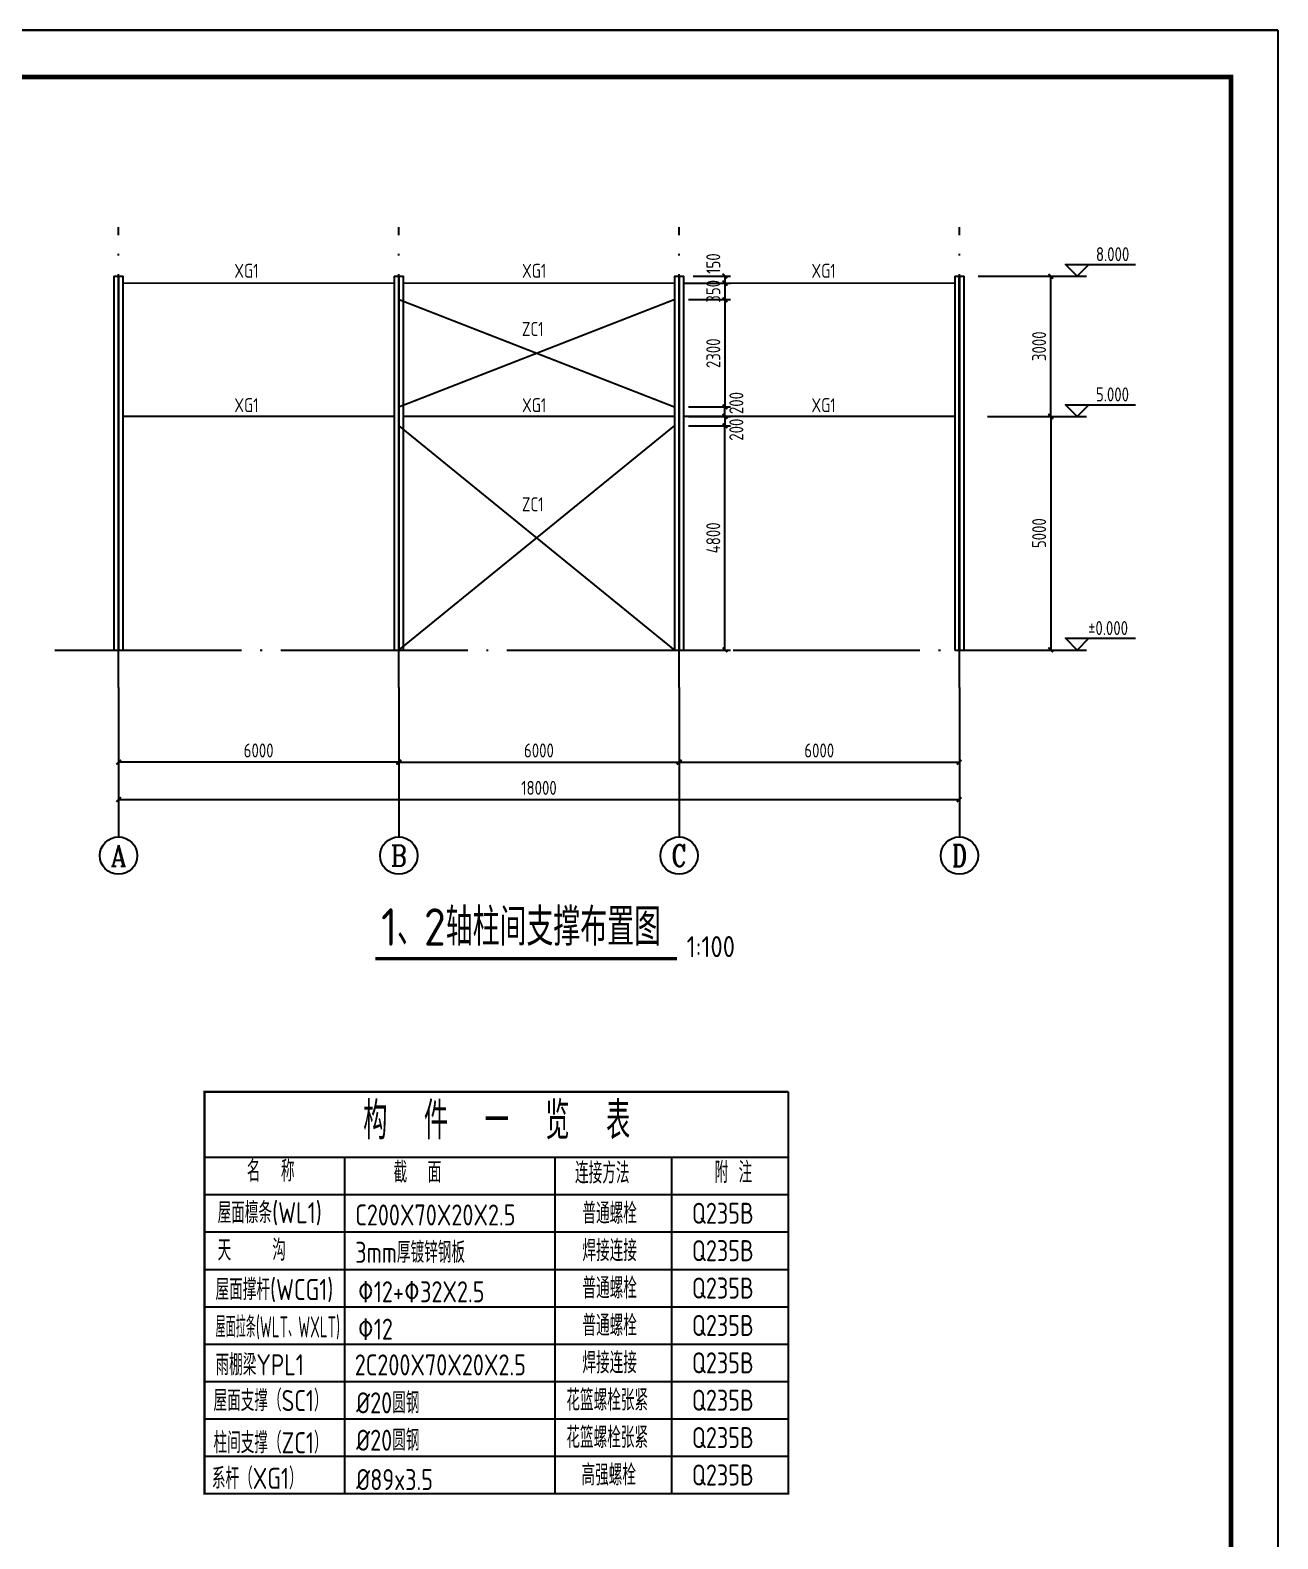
# Model space of a CAD drawing. Header units: millimetres. Extents: x 865974 to 875117, y 41124 to 44891.
# Drawn here: x 868441.4 to 868708.5, y 41394.8 to 41717.6 of the extents above; entities that cross this region are included whole.
import ezdxf
from ezdxf.enums import TextEntityAlignment as Align

# ---------------------------------------------------------------- set-up
doc = ezdxf.new("R2010")
doc.units = ezdxf.units.MM
doc.header["$LTSCALE"] = 1000
doc.header["$MEASUREMENT"] = 0
doc.linetypes.add('DOTE', pattern=[2.42, 2, -0.2, 0.02, -0.2])
for name, color, linetype in [('1530', 253, 'Continuous'), ('1534', 7, 'Continuous'), ('AXIS', 3, 'Continuous'), ('AXIS_TEXT', 7, 'Continuous'), ('DIM', 7, 'Continuous'), ('DOTE', 1, 'DOTE'), ('M_Prof', 2, 'Continuous'), ('NUM', 7, 'Continuous'), ('支撑', 6, 'Continuous'), ('构件表__表格和文字', 7, 'Continuous'), ('柱集中标注', 2, 'Continuous'), ('标注', 7, 'Continuous')]:
    doc.layers.add(name, color=color, linetype=linetype)
doc.styles.add('_TCH_AXIS', font='COMPLEX', dxfattribs={"bigfont": 'GBCBIG'})
doc.styles.add('COMPLEX', font='COMPLEX')
doc.styles.add('GBHZ', font='gbenor.shx', dxfattribs={"width": 0.9, "bigfont": 'gbcbig.shx'})
doc.dimstyles.new('Y100', dxfattribs={"dimscale": 0, "dimtxt": 3, "dimasz": 0.01, "dimexe": 1.2, "dimexo": 2, "dimgap": 1, "dimtad": 1, "dimdec": 0, "dimlfac": 100, "dimzin": 0, "dimdsep": 46, "dimtxsty": 'GBHZ', "dimblk": 'DX', "dimcen": 0.09, "dimdle": 1, "dimclrd": 7, "dimclre": 7, "dimclrt": 7, "dimadec": 0, "dimazin": 0, "dimtfac": 1, "dimtdec": 0, "dimtix": 1, "dimtmove": 2, "dimatfit": 3, "dimldrblk": 'DX', "dimfxl": 0, "dimtolj": 1, "dimtzin": 0, "dimarcsym": 0})

# ---------------------------------------------------------------- blocks, each defined once
blk = doc.blocks.new('_AXISO')
blk.add_circle((0, 0), 0.5)
at = {"layer": 'AXIS_TEXT', "style": 'COMPLEX', "width": 1.041667}
blk.add_attdef('A', text='', height=0.56, dxfattribs=at).set_placement((-0.25, -0.28), (0.25, -0.28), align=Align.FIT)
blk = doc.blocks.new('DX')
at = {"color": 0, "linetype": 'ByBlock', "const_width": 40}
blk.add_lwpolyline([(-54, -51), (46, 49)], dxfattribs=at)
blk = doc.blocks.new('*D281')
at = {"layer": 'Defpoints', "color": 0, "transparency": 16777216}
for p in [(868520.34, 41576.97), (868580.34, 41576.97), (868580.34, 41560.97)]:
    blk.add_point(p, dxfattribs=at)
at = {"layer": '标注', "color": 7, "lineweight": -2, "transparency": 16777216}
for p, q in [((868520.34, 41574.97), (868520.34, 41559.77)), ((868580.34, 41574.97), (868580.34, 41559.77)), ((868520.35, 41560.97), (868580.33, 41560.97))]:
    blk.add_line(p, q, dxfattribs=at)
at = {"layer": '标注', "color": 7, "lineweight": -2, "transparency": 16777216, "xscale": 0.01, "yscale": 0.01, "zscale": 0.01, "rotation": 180}
blk.add_blockref('DX', (868520.34, 41560.97), dxfattribs=at)
at = {"layer": '标注', "color": 7, "lineweight": -2, "transparency": 16777216, "xscale": 0.01, "yscale": 0.01, "zscale": 0.01}
blk.add_blockref('DX', (868580.34, 41560.97), dxfattribs=at)
at = {"layer": '标注', "color": 7, "transparency": 16777216, "insert": (868550.34, 41563.47), "char_height": 3, "attachment_point": 5, "style": 'GBHZ'}
blk.add_mtext('\\A1;6000', dxfattribs=at)
blk = doc.blocks.new('*D282')
at = {"layer": 'Defpoints', "color": 0, "transparency": 16777216}
for p in [(868581.34, 41664.97), (868579.34, 41663.47), (868590.16, 41663.47)]:
    blk.add_point(p, dxfattribs=at)
at = {"layer": 'DIM', "color": 7, "lineweight": -2, "transparency": 16777216}
for p, q in [((868583.34, 41664.97), (868591.36, 41664.97)), ((868590.16, 41664.98), (868590.16, 41664.99)), ((868590.16, 41664.97), (868590.16, 41663.47)), ((868581.34, 41663.47), (868591.36, 41663.47)), ((868590.16, 41663.46), (868590.16, 41663.45))]:
    blk.add_line(p, q, dxfattribs=at)
at = {"layer": 'DIM', "color": 7, "lineweight": -2, "transparency": 16777216, "xscale": 0.01, "yscale": 0.01, "zscale": 0.01}
for p, rotation in [((868590.16, 41664.97), 270), ((868590.16, 41663.47), 90)]:
    blk.add_blockref('DX', p, dxfattribs=dict(at, rotation=rotation))
at = {"layer": 'DIM', "color": 7, "transparency": 16777216, "insert": (868587.66, 41667.65), "char_height": 3, "attachment_point": 5, "rotation": 90, "style": 'GBHZ'}
blk.add_mtext('\\A1;150', dxfattribs=at)
blk = doc.blocks.new('*D283')
at = {"layer": 'Defpoints', "color": 0, "transparency": 16777216}
for p in [(868644.37, 41634.97), (868642.37, 41584.97), (868659.91, 41584.97)]:
    blk.add_point(p, dxfattribs=at)
at = {"layer": 'DIM', "color": 7, "lineweight": -2, "transparency": 16777216}
for p, q in [((868646.37, 41634.97), (868661.11, 41634.97)), ((868659.91, 41634.96), (868659.91, 41584.98)), ((868644.37, 41584.97), (868661.11, 41584.97))]:
    blk.add_line(p, q, dxfattribs=at)
at = {"layer": 'DIM', "color": 7, "lineweight": -2, "transparency": 16777216, "xscale": 0.01, "yscale": 0.01, "zscale": 0.01}
for p, rotation in [((868659.91, 41634.97), 90), ((868659.91, 41584.97), 270)]:
    blk.add_blockref('DX', p, dxfattribs=dict(at, rotation=rotation))
at = {"layer": 'DIM', "color": 7, "transparency": 16777216, "insert": (868657.41, 41609.97), "char_height": 3, "attachment_point": 5, "rotation": 90, "style": 'GBHZ'}
blk.add_mtext('\\A1;5000', dxfattribs=at)
blk = doc.blocks.new('*D284')
at = {"layer": 'Defpoints', "color": 0, "transparency": 16777216}
for p in [(868581.34, 41663.47), (868580.34, 41659.97), (868590.16, 41659.97)]:
    blk.add_point(p, dxfattribs=at)
at = {"layer": 'DIM', "color": 7, "lineweight": -2, "transparency": 16777216}
for p, q in [((868583.34, 41663.47), (868591.36, 41663.47)), ((868590.16, 41663.48), (868590.16, 41663.49)), ((868590.16, 41663.47), (868590.16, 41659.97)), ((868582.34, 41659.97), (868591.36, 41659.97)), ((868590.16, 41659.96), (868590.16, 41659.95))]:
    blk.add_line(p, q, dxfattribs=at)
at = {"layer": 'DIM', "color": 7, "lineweight": -2, "transparency": 16777216, "xscale": 0.01, "yscale": 0.01, "zscale": 0.01}
for p, rotation in [((868590.16, 41663.47), 270), ((868590.16, 41659.97), 90)]:
    blk.add_blockref('DX', p, dxfattribs=dict(at, rotation=rotation))
at = {"layer": 'DIM', "color": 7, "transparency": 16777216, "insert": (868587.66, 41661.72), "char_height": 3, "attachment_point": 5, "rotation": 90, "style": 'GBHZ'}
blk.add_mtext('\\A1;350', dxfattribs=at)
blk = doc.blocks.new('*D285')
at = {"layer": 'Defpoints', "color": 0, "transparency": 16777216}
for p in [(868580.34, 41659.97), (868580.34, 41636.97), (868590.16, 41636.97)]:
    blk.add_point(p, dxfattribs=at)
at = {"layer": 'DIM', "color": 7, "lineweight": -2, "transparency": 16777216}
for p, q in [((868582.34, 41659.97), (868591.36, 41659.97)), ((868590.16, 41659.96), (868590.16, 41636.98)), ((868582.34, 41636.97), (868591.36, 41636.97))]:
    blk.add_line(p, q, dxfattribs=at)
at = {"layer": 'DIM', "color": 7, "lineweight": -2, "transparency": 16777216, "xscale": 0.01, "yscale": 0.01, "zscale": 0.01}
for p, rotation in [((868590.16, 41659.97), 90), ((868590.16, 41636.97), 270)]:
    blk.add_blockref('DX', p, dxfattribs=dict(at, rotation=rotation))
at = {"layer": 'DIM', "color": 7, "transparency": 16777216, "insert": (868587.66, 41648.47), "char_height": 3, "attachment_point": 5, "rotation": 90, "style": 'GBHZ'}
blk.add_mtext('\\A1;2300', dxfattribs=at)
blk = doc.blocks.new('*D286')
at = {"layer": 'Defpoints', "color": 0, "transparency": 16777216}
for p in [(868460.34, 41576.97), (868520.34, 41576.97), (868460.34, 41560.97)]:
    blk.add_point(p, dxfattribs=at)
at = {"layer": '标注', "color": 7, "lineweight": -2, "transparency": 16777216}
for p, q in [((868460.34, 41574.97), (868460.34, 41559.77)), ((868520.34, 41574.97), (868520.34, 41559.77)), ((868520.33, 41560.97), (868460.35, 41560.97))]:
    blk.add_line(p, q, dxfattribs=at)
at = {"layer": '标注', "color": 7, "lineweight": -2, "transparency": 16777216, "xscale": 0.01, "yscale": 0.01, "zscale": 0.01, "rotation": 180}
blk.add_blockref('DX', (868460.34, 41560.97), dxfattribs=at)
at = {"layer": '标注', "color": 7, "lineweight": -2, "transparency": 16777216, "xscale": 0.01, "yscale": 0.01, "zscale": 0.01}
blk.add_blockref('DX', (868520.34, 41560.97), dxfattribs=at)
at = {"layer": '标注', "color": 7, "transparency": 16777216, "insert": (868490.34, 41563.47), "char_height": 3, "attachment_point": 5, "style": 'GBHZ'}
blk.add_mtext('\\A1;6000', dxfattribs=at)
blk = doc.blocks.new('*D287')
at = {"layer": 'Defpoints', "color": 0, "transparency": 16777216}
for p in [(868460.34, 41568.97), (868640.34, 41568.97), (868640.34, 41552.97)]:
    blk.add_point(p, dxfattribs=at)
at = {"layer": '标注', "color": 7, "lineweight": -2, "transparency": 16777216}
for p, q in [((868460.34, 41566.97), (868460.34, 41551.77)), ((868640.34, 41566.97), (868640.34, 41551.77)), ((868460.35, 41552.97), (868640.33, 41552.97))]:
    blk.add_line(p, q, dxfattribs=at)
at = {"layer": '标注', "color": 7, "lineweight": -2, "transparency": 16777216, "xscale": 0.01, "yscale": 0.01, "zscale": 0.01, "rotation": 180}
blk.add_blockref('DX', (868460.34, 41552.97), dxfattribs=at)
at = {"layer": '标注', "color": 7, "lineweight": -2, "transparency": 16777216, "xscale": 0.01, "yscale": 0.01, "zscale": 0.01}
blk.add_blockref('DX', (868640.34, 41552.97), dxfattribs=at)
at = {"layer": '标注', "color": 7, "transparency": 16777216, "insert": (868550.34, 41555.47), "char_height": 3, "attachment_point": 5, "style": 'GBHZ'}
blk.add_mtext('\\A1;18000', dxfattribs=at)
blk = doc.blocks.new('*D288')
at = {"layer": 'Defpoints', "color": 0, "transparency": 16777216}
for p in [(868642.37, 41664.97), (868659.91, 41664.97), (868644.37, 41634.97)]:
    blk.add_point(p, dxfattribs=at)
at = {"layer": 'DIM', "color": 7, "lineweight": -2, "transparency": 16777216}
for p, q in [((868644.37, 41664.97), (868661.11, 41664.97)), ((868659.91, 41634.98), (868659.91, 41664.96)), ((868646.37, 41634.97), (868661.11, 41634.97))]:
    blk.add_line(p, q, dxfattribs=at)
at = {"layer": 'DIM', "color": 7, "lineweight": -2, "transparency": 16777216, "xscale": 0.01, "yscale": 0.01, "zscale": 0.01}
for p, rotation in [((868659.91, 41664.97), 90), ((868659.91, 41634.97), 270)]:
    blk.add_blockref('DX', p, dxfattribs=dict(at, rotation=rotation))
at = {"layer": 'DIM', "color": 7, "transparency": 16777216, "insert": (868657.41, 41649.97), "char_height": 3, "attachment_point": 5, "rotation": 90, "style": 'GBHZ'}
blk.add_mtext('\\A1;3000', dxfattribs=at)
blk = doc.blocks.new('*D289')
at = {"layer": 'Defpoints', "color": 0, "transparency": 16777216}
for p in [(868580.34, 41576.97), (868640.34, 41576.97), (868640.34, 41560.97)]:
    blk.add_point(p, dxfattribs=at)
at = {"layer": '标注', "color": 7, "lineweight": -2, "transparency": 16777216}
for p, q in [((868580.34, 41574.97), (868580.34, 41559.77)), ((868640.34, 41574.97), (868640.34, 41559.77)), ((868580.35, 41560.97), (868640.33, 41560.97))]:
    blk.add_line(p, q, dxfattribs=at)
at = {"layer": '标注', "color": 7, "lineweight": -2, "transparency": 16777216, "xscale": 0.01, "yscale": 0.01, "zscale": 0.01, "rotation": 180}
blk.add_blockref('DX', (868580.34, 41560.97), dxfattribs=at)
at = {"layer": '标注', "color": 7, "lineweight": -2, "transparency": 16777216, "xscale": 0.01, "yscale": 0.01, "zscale": 0.01}
blk.add_blockref('DX', (868640.34, 41560.97), dxfattribs=at)
at = {"layer": '标注', "color": 7, "transparency": 16777216, "insert": (868610.34, 41563.47), "char_height": 3, "attachment_point": 5, "style": 'GBHZ'}
blk.add_mtext('\\A1;6000', dxfattribs=at)
blk = doc.blocks.new('*D290')
at = {"layer": 'Defpoints', "color": 0, "transparency": 16777216}
for p in [(868580.34, 41636.97), (868590.16, 41636.97), (868580.34, 41634.97)]:
    blk.add_point(p, dxfattribs=at)
at = {"layer": 'DIM', "color": 7, "lineweight": -2, "transparency": 16777216}
for p, q in [((868582.34, 41636.97), (868591.36, 41636.97)), ((868590.16, 41636.98), (868590.16, 41636.99)), ((868590.16, 41634.97), (868590.16, 41636.97)), ((868582.34, 41634.97), (868591.36, 41634.97)), ((868590.16, 41634.96), (868590.16, 41634.95))]:
    blk.add_line(p, q, dxfattribs=at)
at = {"layer": 'DIM', "color": 7, "lineweight": -2, "transparency": 16777216, "xscale": 0.01, "yscale": 0.01, "zscale": 0.01}
for p, rotation in [((868590.16, 41636.97), 270), ((868590.16, 41634.97), 90)]:
    blk.add_blockref('DX', p, dxfattribs=dict(at, rotation=rotation))
at = {"layer": 'DIM', "color": 7, "transparency": 16777216, "insert": (868592.6, 41637.82), "char_height": 3, "attachment_point": 5, "rotation": 90, "style": 'GBHZ'}
blk.add_mtext('\\A1;200', dxfattribs=at)
blk = doc.blocks.new('*D291')
at = {"layer": 'Defpoints', "color": 0, "transparency": 16777216}
for p in [(868580.34, 41632.97), (868590.16, 41632.97), (868580.34, 41584.97)]:
    blk.add_point(p, dxfattribs=at)
at = {"layer": 'DIM', "color": 7, "lineweight": -2, "transparency": 16777216}
for p, q in [((868582.34, 41632.97), (868591.36, 41632.97)), ((868590.16, 41584.98), (868590.16, 41632.96)), ((868582.34, 41584.97), (868591.36, 41584.97))]:
    blk.add_line(p, q, dxfattribs=at)
at = {"layer": 'DIM', "color": 7, "lineweight": -2, "transparency": 16777216, "xscale": 0.01, "yscale": 0.01, "zscale": 0.01}
for p, rotation in [((868590.16, 41632.97), 90), ((868590.16, 41584.97), 270)]:
    blk.add_blockref('DX', p, dxfattribs=dict(at, rotation=rotation))
at = {"layer": 'DIM', "color": 7, "transparency": 16777216, "insert": (868587.66, 41608.97), "char_height": 3, "attachment_point": 5, "rotation": 90, "style": 'GBHZ'}
blk.add_mtext('\\A1;4800', dxfattribs=at)
blk = doc.blocks.new('*D292')
at = {"layer": 'Defpoints', "color": 0, "transparency": 16777216}
for p in [(868580.34, 41634.97), (868580.34, 41632.97), (868590.16, 41632.97)]:
    blk.add_point(p, dxfattribs=at)
at = {"layer": 'DIM', "color": 7, "lineweight": -2, "transparency": 16777216}
for p, q in [((868582.34, 41634.97), (868591.36, 41634.97)), ((868582.34, 41632.97), (868591.36, 41632.97)), ((868590.16, 41634.98), (868590.16, 41634.99)), ((868590.16, 41634.97), (868590.16, 41632.97)), ((868590.16, 41632.96), (868590.16, 41632.95))]:
    blk.add_line(p, q, dxfattribs=at)
at = {"layer": 'DIM', "color": 7, "lineweight": -2, "transparency": 16777216, "xscale": 0.01, "yscale": 0.01, "zscale": 0.01}
for p, rotation in [((868590.16, 41634.97), 270), ((868590.16, 41632.97), 90)]:
    blk.add_blockref('DX', p, dxfattribs=dict(at, rotation=rotation))
at = {"layer": 'DIM', "color": 7, "transparency": 16777216, "insert": (868592.6, 41632.12), "char_height": 3, "attachment_point": 5, "rotation": 90, "style": 'GBHZ'}
blk.add_mtext('\\A1;200', dxfattribs=at)

msp = doc.modelspace()

# ---------------------------------------------------------------- linework, layer by layer
at = {"color": 0}
for p, q in [((868708.51, 41717.604), (867867.51, 41717.604)), ((867867.51, 41717.604), (868708.51, 41717.604)), ((868708.51, 41717.604), (868708.51, 41123.604))]:
    msp.add_line(p, q, dxfattribs=at)
at = {"color": 0, "const_width": 1}
msp.add_lwpolyline([(868698.51, 41133.604), (867892.51, 41133.604), (867892.51, 41707.604), (868698.51, 41707.604)], close=True, dxfattribs=at)
at = {"const_width": 0.667}
msp.add_lwpolyline([(868515.308, 41518.919), (868579.901, 41518.919)], dxfattribs=at)
at = {"layer": '1530'}
for p, q in [((868661.107, 41664.968), (868667.579, 41664.968)), ((868661.107, 41634.968), (868667.579, 41634.968)), ((868661.107, 41584.968), (868667.579, 41584.968))]:
    msp.add_line(p, q, dxfattribs=at)
at = {"layer": '1534'}
for points in [[(868668.079, 41667.468), (868665.579, 41664.968), (868663.079, 41667.468), (868678.013, 41667.468)], [(868668.079, 41637.468), (868665.579, 41634.968), (868663.079, 41637.468), (868678.013, 41637.468)], [(868668.079, 41587.468), (868665.579, 41584.968), (868663.079, 41587.468), (868678.013, 41587.468)]]:
    msp.add_lwpolyline(points, dxfattribs=at)
at = {"layer": 'AXIS'}
for p, q in [((868460.344, 41576.968), (868460.344, 41544.968)), ((868520.344, 41576.968), (868520.344, 41544.968)), ((868580.344, 41576.968), (868580.344, 41544.968)), ((868640.344, 41576.968), (868640.344, 41544.968))]:
    msp.add_line(p, q, dxfattribs=at)
at = {"layer": 'DOTE', "linetype": 'DOTE', "ltscale": 0.02}
for p, q in [((868460.344, 41576.968), (868460.344, 41675.416)), ((868520.344, 41576.968), (868520.344, 41675.416)), ((868580.344, 41576.968), (868580.344, 41675.416)), ((868640.344, 41576.968), (868640.344, 41675.416)), ((868446.688, 41584.968), (868662.7, 41584.968))]:
    msp.add_line(p, q, dxfattribs=at)
at = {"layer": 'M_Prof'}
for p, q in [((868459.344, 41664.968), (868459.344, 41584.968)), ((868459.344, 41664.968), (868461.344, 41664.968)), ((868460.254, 41664.968), (868460.254, 41584.968)), ((868460.434, 41584.968), (868460.434, 41664.968)), ((868461.344, 41584.968), (868461.344, 41664.968)), ((868519.344, 41664.968), (868519.344, 41584.968)), ((868519.344, 41664.968), (868521.344, 41664.968)), ((868520.254, 41664.968), (868520.254, 41584.968)), ((868520.434, 41584.968), (868520.434, 41664.968)), ((868521.344, 41584.968), (868521.344, 41664.968)), ((868579.344, 41664.968), (868579.344, 41584.968)), ((868579.344, 41664.968), (868581.344, 41664.968)), ((868580.254, 41664.968), (868580.254, 41584.968)), ((868580.434, 41584.968), (868580.434, 41664.968)), ((868581.344, 41584.968), (868581.344, 41664.968)), ((868639.344, 41664.968), (868639.344, 41584.968)), ((868639.344, 41664.968), (868641.344, 41664.968)), ((868640.254, 41664.968), (868640.254, 41584.968)), ((868640.434, 41584.968), (868640.434, 41664.968)), ((868641.344, 41584.968), (868641.344, 41664.968)), ((868459.344, 41584.968), (868461.344, 41584.968)), ((868519.344, 41584.968), (868521.344, 41584.968)), ((868579.344, 41584.968), (868581.344, 41584.968)), ((868639.344, 41584.968), (868641.344, 41584.968))]:
    msp.add_line(p, q, dxfattribs=at)
at = {"layer": '支撑', "color": 6, "linetype": 'ByBlock', "const_width": 0.4}
for points in [[(868461.344, 41663.468), (868519.344, 41663.468)], [(868579.344, 41663.468), (868521.344, 41663.468)], [(868581.344, 41663.468), (868639.344, 41663.468)], [(868579.344, 41636.968), (868520.344, 41659.968)], [(868520.344, 41636.968), (868579.344, 41659.968)], [(868461.344, 41634.968), (868519.344, 41634.968)], [(868579.344, 41634.968), (868521.344, 41634.968)], [(868581.344, 41634.968), (868639.344, 41634.968)], [(868520.344, 41584.968), (868579.344, 41632.968)], [(868579.344, 41584.968), (868520.344, 41632.968)]]:
    msp.add_lwpolyline(points, dxfattribs=at)
at = {"layer": '构件表__表格和文字'}
for p, q in [((868478.727, 41476.442), (868603.727, 41476.442)), ((868508.727, 41476.442), (868508.727, 41404.442)), ((868553.727, 41476.442), (868553.727, 41404.442)), ((868578.727, 41476.442), (868578.727, 41404.442)), ((868478.727, 41468.442), (868603.727, 41468.442)), ((868478.727, 41468.442), (868603.727, 41468.442)), ((868478.727, 41460.442), (868603.727, 41460.442)), ((868478.727, 41460.442), (868603.727, 41460.442)), ((868478.727, 41452.442), (868603.727, 41452.442)), ((868478.727, 41444.442), (868603.727, 41444.442)), ((868478.727, 41436.442), (868603.727, 41436.442)), ((868478.727, 41428.442), (868603.727, 41428.442)), ((868478.727, 41420.442), (868603.727, 41420.442)), ((868478.727, 41412.442), (868603.727, 41412.442)), ((868478.727, 41404.442), (868603.727, 41404.442)), ((868478.727, 41404.442), (868603.727, 41404.442)), ((868478.727, 41404.442), (868603.727, 41404.442)), ((868478.727, 41404.442), (868603.727, 41404.442)), ((868478.727, 41404.442), (868603.727, 41404.442)), ((868478.727, 41404.442), (868603.727, 41404.442)), ((868478.727, 41404.442), (868603.727, 41404.442)), ((868478.727, 41404.442), (868603.727, 41404.442))]:
    msp.add_line(p, q, dxfattribs=at)
at = {"layer": '构件表__表格和文字', "const_width": 0.48}
for points in [[(868603.727, 41476.442), (868603.727, 41404.442), (868478.727, 41404.442), (868478.727, 41490.442), (868603.727, 41490.442)], [(868603.727, 41404.442), (868603.727, 41490.442)]]:
    msp.add_lwpolyline(points, dxfattribs=at)

# ---------------------------------------------------------------- block references
at = {"layer": 'AXIS'}
ref = msp.add_blockref('_AXISO', (868460.344, 41540.968), dxfattribs=dict(at, xscale=8, yscale=8, zscale=8))
ref.add_attrib('A', 'A', dxfattribs={"layer": 'AXIS_TEXT', "height": 4.454, "style": '_TCH_AXIS', "width": 0.888889}).set_placement((868458.647, 41538.741), (868462.041, 41538.741), align=Align.FIT)
ref = msp.add_blockref('_AXISO', (868520.344, 41540.968), dxfattribs=dict(at, xscale=8, yscale=8, zscale=8))
ref.add_attrib('A', 'B', dxfattribs={"layer": 'AXIS_TEXT', "height": 4.454, "style": '_TCH_AXIS', "width": 0.941176}).set_placement((868518.647, 41538.741), (868522.041, 41538.741), align=Align.FIT)
ref = msp.add_blockref('_AXISO', (868580.344, 41540.968), dxfattribs=dict(at, xscale=8, yscale=8, zscale=8))
ref.add_attrib('A', 'C', dxfattribs={"layer": 'AXIS_TEXT', "height": 4.659, "style": '_TCH_AXIS', "width": 0.933333}).set_placement((868578.79, 41538.638), (868581.897, 41538.638), align=Align.FIT)
ref = msp.add_blockref('_AXISO', (868640.344, 41540.968), dxfattribs=dict(at, xscale=8, yscale=8, zscale=8))
ref.add_attrib('A', 'D', dxfattribs={"layer": 'AXIS_TEXT', "height": 4.659, "style": '_TCH_AXIS', "width": 0.823529}).set_placement((868638.79, 41538.638), (868641.897, 41538.638), align=Align.FIT)

# ---------------------------------------------------------------- texts
at = {"ltscale": 2, "style": 'GBHZ'}
msp.add_text('1:100', height=4.5, rotation=0.20444, dxfattribs=at).set_placement((868581.977, 41519.224))
at = {"layer": '1534', "style": 'GBHZ', "width": 0.9}
for s, p in [('8.000', (868669.572, 41668.168)), ('5.000', (868669.572, 41638.168)), ('%%P0.000', (868667.892, 41588.168))]:
    msp.add_text(s, height=3, dxfattribs=at).set_placement(p)
at = {"layer": 'NUM', "style": 'GBHZ'}
msp.add_text('1、2轴柱间支撑布置图', height=8, dxfattribs=at).set_placement((868516.563, 41521.692))
at = {"layer": '构件表__表格和文字', "style": 'GBHZ'}
for s, height, width, p in [('构  件  一  览  表', 8, 0.9, (868512.728, 41480.272)), ('名  称', 4.5, 0.9, (868487.806, 41471.227)), ('截  面', 4.5, 0.9, (868519.22, 41470.974)), ('连接方法', 4.5, 0.9, (868558.065, 41470.81)), ('附 注', 4.5, 0.9, (868587.964, 41470.932)), ('屋面檩条(WL1)', 4.5, 0.9, (868481.558, 41462.314)), ('普通螺栓', 4.5, 0.9, (868559.648, 41462.187)), ('C200X70X20X2.5', 4.5, 0.9, (868511.023, 41461.827)), ('Q235B', 4.5, 0.9, (868583.069, 41462.187)), ('天    沟', 4.5, 0.9, (868481.558, 41454.314)), ('3mm厚镀锌钢板', 4.5, 0.9, (868511.023, 41453.827)), ('焊接连接', 4.5, 0.9, (868559.648, 41454.187)), ('Q235B', 4.5, 0.9, (868583.069, 41454.187)), ('普通螺栓', 4.5, 0.9, (868559.648, 41446.187)), ('屋面撑杆(WCG1)', 4.5, 0.9, (868481.109, 41445.879)), ('%%13012+%%13032X2.5', 4.5, 0.9, (868511.522, 41445.392)), ('Q235B', 4.5, 0.9, (868583.069, 41446.187)), ('屋面拉条(WLT、WXLT)', 4.5, 0.6, (868481.109, 41437.879)), ('%%13012', 4.5, 0.9, (868511.522, 41437.392)), ('普通螺栓', 4.5, 0.9, (868559.648, 41438.187)), ('Q235B', 4.5, 0.9, (868583.069, 41438.187)), ('焊接连接', 4.5, 0.9, (868559.648, 41430.187)), ('雨棚梁YPL1', 4.5, 0.9, (868481.109, 41429.777)), ('2C200X70X20X2.5', 4.5, 0.9, (868510.908, 41429.742)), ('Q235B', 4.5, 0.9, (868583.069, 41430.187)), ('屋面支撑（SC1）', 4.5, 0.9, (868480.676, 41422.11)), ('%%C20圆钢', 4.5, 0.9, (868511.223, 41421.622)), ('花篮螺栓张紧', 4.5, 0.9, (868556.208, 41422.22)), ('Q235B', 4.5, 0.9, (868583.069, 41422.187)), ('花篮螺栓张紧', 4.5, 0.9, (868556.208, 41414.22)), ('柱间支撑（ZC1）', 4.5, 0.9, (868480.676, 41413.088)), ('%%C20圆钢', 4.5, 0.9, (868511.223, 41413.622)), ('Q235B', 4.5, 0.9, (868583.069, 41414.187)), ('系杆（XG1）', 4.5, 0.9, (868480.328, 41405.463)), ('%%C89x3.5', 4.5, 0.9, (868511.223, 41405.202)), ('高强螺栓', 4.5, 0.9, (868559.451, 41406.2)), ('Q235B', 4.5, 0.9, (868583.069, 41406.187))]:
    msp.add_text(s, height=height, dxfattribs=dict(at, width=width)).set_placement(p)
at = {"layer": '柱集中标注', "style": 'GBHZ', "width": 0.9}
for s, p in [('XG1', (868485.136, 41664.609)), ('XG1', (868546.723, 41664.609)), ('XG1', (868608.684, 41664.609)), ('ZC1', (868546.703, 41652.154)), ('XG1', (868485.136, 41635.859)), ('XG1', (868546.723, 41635.859)), ('XG1', (868608.684, 41635.859)), ('ZC1', (868546.703, 41614.641))]:
    msp.add_text(s, height=3, dxfattribs=at).set_placement(p)

# ---------------------------------------------------------------- dimensions: what is measured, and where the dimension line sits
at = {"layer": 'DIM'}
for base, p1, p2, angle, picture, middle in [((868590.159, 41663.468), (868581.344, 41664.968), (868579.344, 41663.468), 90, '*D282', (868587.659, 41667.652)), ((868590.159, 41636.968), (868580.344, 41634.968), (868580.344, 41636.968), 270, '*D290', (868592.599, 41637.819)), ((868590.159, 41632.968), (868580.344, 41634.968), (868580.344, 41632.968), 90, '*D292', (868592.599, 41632.117))]:
    dim = msp.add_linear_dim(base=base, p1=p1, p2=p2, angle=angle, dimstyle='Y100', override={"dimscale": 1}, dxfattribs=at)
    dim.commit()
    dim.dimension.update_dxf_attribs({"geometry": picture, "text_midpoint": middle, "dimtype": 160})
for base, p1, p2, angle, picture, middle in [((868590.159, 41659.968), (868581.344, 41663.468), (868580.344, 41659.968), 90, '*D284', (868587.659, 41661.718)), ((868659.907, 41664.968), (868644.367, 41634.968), (868642.367, 41664.968), 270, '*D288', (868657.407, 41649.968)), ((868590.159, 41636.968), (868580.344, 41659.968), (868580.344, 41636.968), 90, '*D285', (868587.659, 41648.468)), ((868659.907, 41584.968), (868644.367, 41634.968), (868642.367, 41584.968), 90, '*D283', (868657.407, 41609.968)), ((868590.159, 41632.968), (868580.344, 41584.968), (868580.344, 41632.968), 270, '*D291', (868587.659, 41608.968))]:
    dim = msp.add_linear_dim(base=base, p1=p1, p2=p2, angle=angle, dimstyle='Y100', override={"dimscale": 1}, dxfattribs=at)
    dim.commit()
    dim.dimension.update_dxf_attribs({"geometry": picture, "text_midpoint": middle})
at = {"layer": '标注'}
dim = msp.add_linear_dim(base=(868460.344, 41560.968), p1=(868520.344, 41576.968), p2=(868460.344, 41576.968), angle=180, dimstyle='Y100', override={"dimscale": 1, "dimfxl": 150}, dxfattribs=at)
dim.commit()
dim.dimension.update_dxf_attribs({"geometry": '*D286', "text_midpoint": (868490.344, 41563.468)})
for base, p1, p2, picture, middle in [((868580.344, 41560.968), (868520.344, 41576.968), (868580.344, 41576.968), '*D281', (868550.344, 41563.468)), ((868640.344, 41560.968), (868580.344, 41576.968), (868640.344, 41576.968), '*D289', (868610.344, 41563.468)), ((868640.344, 41552.968), (868460.344, 41568.968), (868640.344, 41568.968), '*D287', (868550.344, 41555.468))]:
    dim = msp.add_linear_dim(base=base, p1=p1, p2=p2, dimstyle='Y100', override={"dimscale": 1, "dimfxl": 150}, dxfattribs=at)
    dim.commit()
    dim.dimension.update_dxf_attribs({"geometry": picture, "text_midpoint": middle})

doc.saveas('drawing.dxf')
